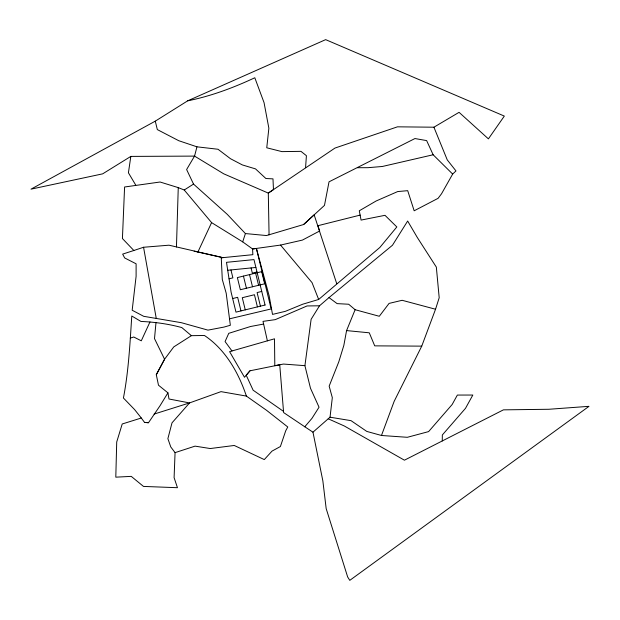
<?xml version="1.0" encoding="UTF-8"?>
<svg xmlns="http://www.w3.org/2000/svg" width="620" height="620" viewBox="0 0 620 620"><rect width="100%" height="100%" fill="white"/><g stroke="black" fill="none" stroke-linecap="round" stroke-linejoin="round"><path stroke-width="0.93" d="M442.269 440.952L442.339 434.969L465.488 408.34L472.828 395.041L457.366 395.064L452.158 404.504L428.606 431.605L407.325 437.302L381.471 435.48L366.808 431.427L351.036 420.662L330.034 417.198L312.968 432.186L322.849 480.833L326.182 508.625L347.649 576.941L349.781 580.359L589 406.332L548.894 409.27L503.417 409.851L404.434 460.195L344.294 425.979L328.213 418.802M176.452 246.985L178.258 187.62L160.069 182.009L124.589 187L122.427 238.537L133.85 250.496L143.561 247.256L168.973 245.195L221.239 257.246L222.286 279.45L226.192 293.198L230.346 325.267L223.929 327.089L207.979 330.135L181.334 322.687L143.701 316.316L132.176 310.233L136.106 276.319L136.113 263.802L124.659 257.943L122.659 254.115L133.85 250.496M175.065 452.639L174.096 477.664L177.459 487.707L143.491 486.421L131.246 476.369L115.8 477.168L116.715 441.998L122.218 423.987L141.306 418.012L144.53 422.398L148.482 422.732L160.076 405.674L167.927 392.847L158.48 385.198L156.294 374.705L164.579 359.228L173.763 346.906L191.402 335.668L204.445 335.49C225.417 349.455 238.522 372.643 246.396 396.087L266.522 410.285L287.773 426.986L285.712 430.792L280.403 446.524L272.01 451.112L264.291 459.591L234.251 445.47L210.265 448.539L195.052 446.137L175.065 452.639L170.771 446.943L167.881 438.658L172.011 422.84L189.542 402.923L220.999 391.638L246.396 396.087M191.402 335.668L181.807 327.569C168.477 323.935 154.729 322.036 140.942 321.439L131.781 316.014C129.968 343.441 128.627 370.962 123.426 398.017L134.633 409.618L141.306 418.012M305.567 167.702L306.412 155.69L300.964 151.35L281.937 151.621L266.755 147.785L268.863 128.216L264.05 102.625L254.804 77.756C233.353 87.8 210.924 96.162 187.682 100.828L155.287 121.148L31 189.154L102.664 173.848L130.828 156.403L194.548 156.1L223.735 173.825L268.305 193.099L334.94 148.079L397.474 126.829L433.915 127.208L459.064 112.329L488.405 138.872L504.324 116.08L325.663 39.641L187.682 100.828M155.976 322.718L154.504 338.613L164.579 359.228L156.294 374.705M330.034 417.198L332.32 397.676L329.158 386.128L338.791 361.84L343.844 345.379L346.572 330.592L355.121 309.706L348.673 304.242L337.11 303.622L329.011 297.6L319.509 305.792L311.124 319.292L304.916 365.668L310.488 388.252L319.044 407.216L311.938 418.392L304.792 426.769L283.611 412.564L279.736 364.777L249.969 370.806L244.497 377.278L229.594 351.649L274.497 338.807L274.807 365.715L283.464 364.056L304.916 365.668M130.828 156.403L128.417 172.794L135.733 185.093M269.065 234.848L268.305 193.099L273.466 189.573L272.986 178.862L265.903 178.521L255.525 168.896L242.397 164.943L230.493 158.72L218.015 149.257L196.966 146.824L194.548 156.1L186.62 169.531L193.525 184.086L227.269 214.357L245.412 233.562L266.484 235.546L303.622 224.517L324.477 205.375L329.026 181.831L414.95 138.547L426.637 140.593L433.147 154.767L452.662 174.073L441.541 193.758L438.084 198.33L414.168 210.792L407.704 190.673L397.722 191.557L376.154 200.981L359.29 210.792L361.072 220.085L384.989 215.318L396.831 226.951L379.874 247.442L318.665 299.46L302.715 304.211L285.332 311.341L272.513 314.402L269.165 295.903L256.401 248.442L252.572 248.961L242.691 241.862L211.59 222.611L184.233 190.007L178.258 187.62M381.471 435.48L394.165 401.334L421.739 346.138L435.542 309.24L439.193 297.755L436.341 267.112L417.314 237.499L407.658 221.038L392.468 245.241L329.011 297.6M242.691 241.862L245.412 233.562M149.978 321.935L141.282 340.814L133.757 337.001L130.27 338.086M194.122 251.193L197.896 252.03L211.59 222.611M249.969 370.806L246.225 375.24L253.123 390.197L283.518 411.386M452.662 174.073L455.971 170.934L447.253 159.883L433.915 127.208M303.622 224.517L314.154 214.846L336.738 283.697M184.233 190.007L193.525 184.086M154.101 414.075L189.542 402.923L168.996 399.009L167.927 392.847M360.158 215.101L317.936 225.696L319.656 231.004L302.421 240.087L280.535 245.078L252.572 248.961L252.859 254.673L221.27 257.819M229.036 278.806L232.888 277.869L230.958 269.94M256.998 271.978L252.34 273.118L251.077 267.941M232.655 298.538L237.646 297.321L240.963 310.915M261.749 291.431L257.099 292.57L260.416 306.156M229.508 318.827L271.173 308.93L256.401 248.442M433.147 154.767L382.37 166.478L368.048 167.679L357.36 167.71M263.616 324.051L250.542 326.507L228.764 333.328L225.076 341.566L231.988 350.966M227.718 270.266L255.89 267.46M319.509 305.792L307.063 305.947L275.28 319.641L263.012 321.369L267.383 340.845M421.739 346.138L374.713 345.859L369.272 332.808L346.572 330.592M144.53 422.398L148.482 422.732M197.896 252.03L222.944 257.649M435.542 309.24L402.14 300.297L389.073 303.405L379.293 316.278L355.121 309.706M196.966 146.824L178.754 140.709L157.325 129.588L155.287 121.148M304.792 426.769L312.968 432.186M280.535 245.078L312.038 282.627L318.665 299.46M255.611 273.126L258.579 285.285M249.527 274.613L252.503 286.773M257.416 306.892L254.448 294.733L242.288 297.701L245.256 309.861M243.451 276.101L246.419 288.254M143.561 247.256L156.263 318.44M261.687 271.645L237.375 277.582L240.343 289.742L264.655 283.805L261.687 271.645M265.065 305.024L235.98 312.131L231.105 292.19L226.494 262.33L253.968 259.594L265.065 305.024"/></g></svg>
